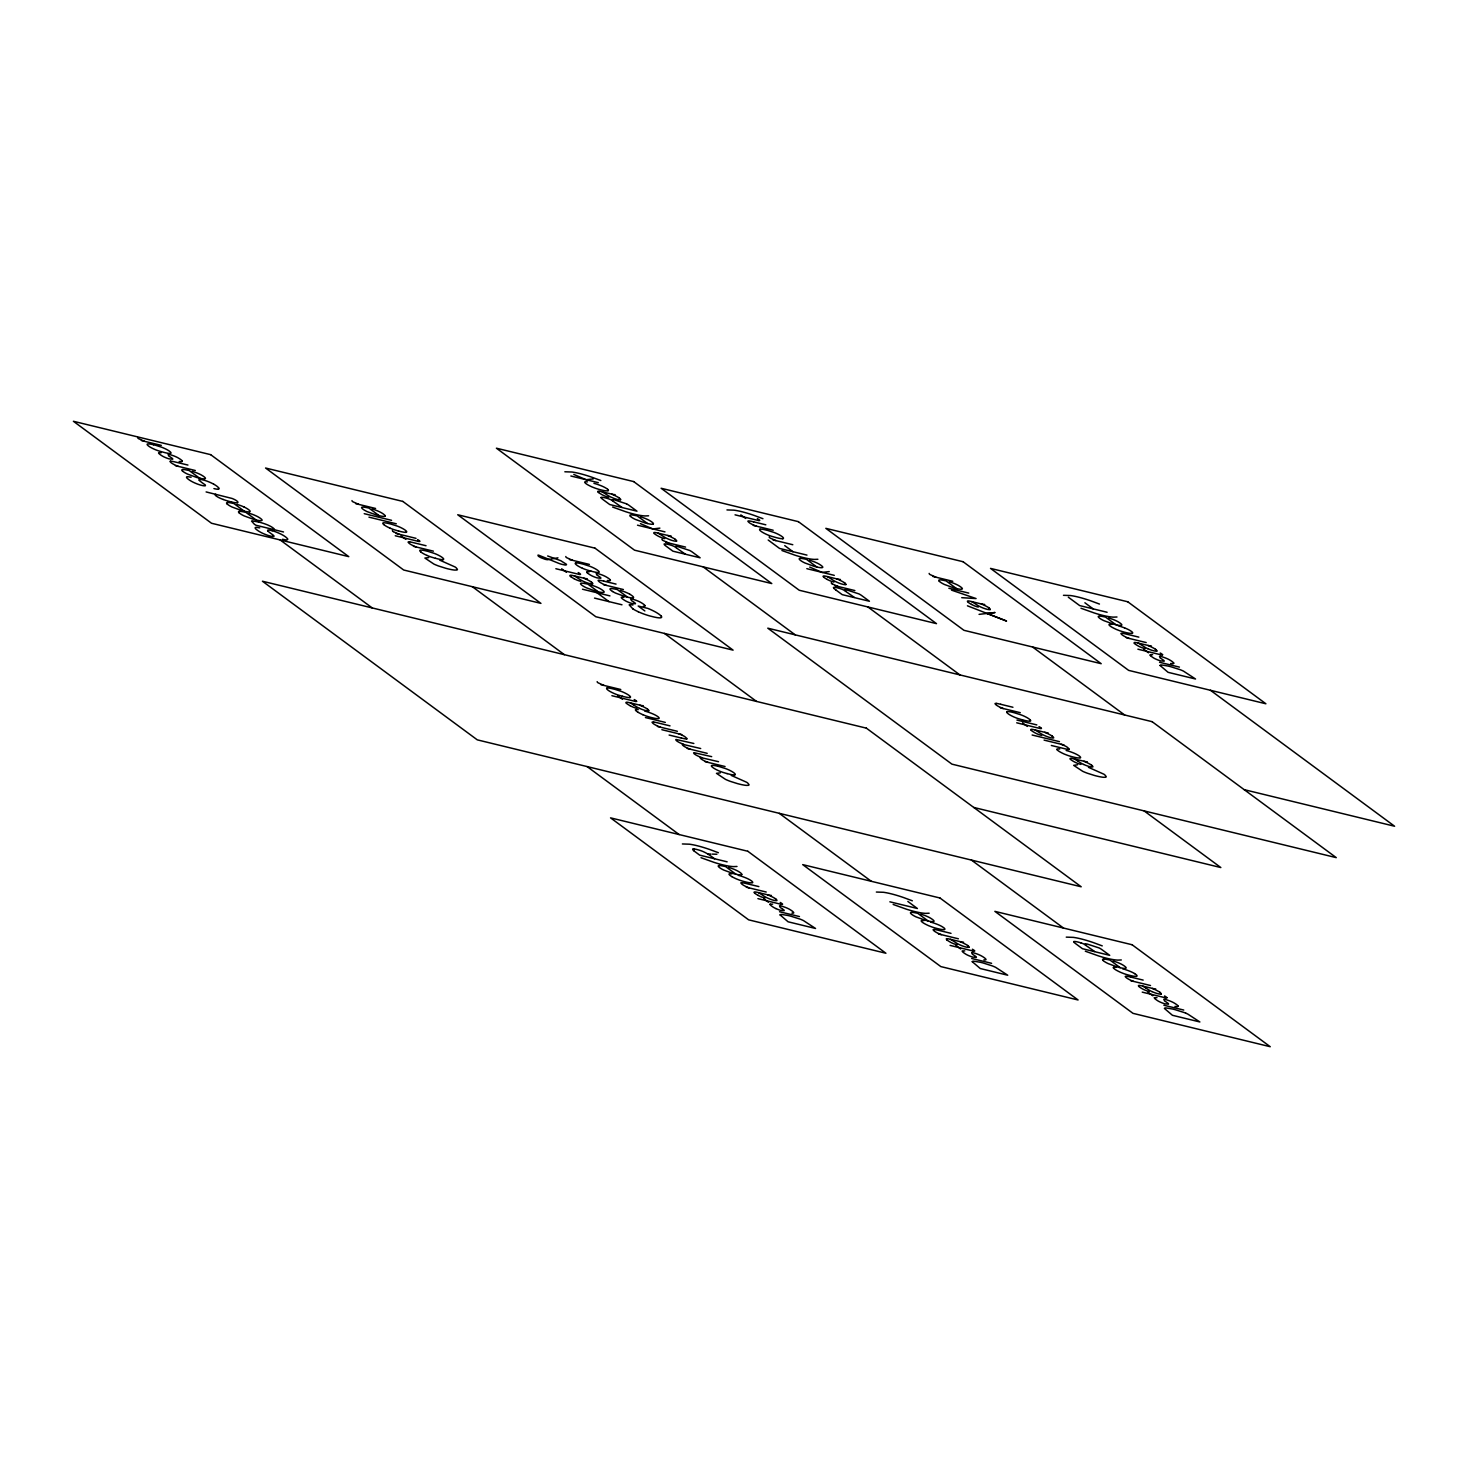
<?xml version="1.0" encoding="UTF-8"?>
<svg xmlns="http://www.w3.org/2000/svg" width="1468" height="1468" viewBox="0 0 1468 1468"><rect width="100%" height="100%" fill="white"/><g stroke="black" fill="none" stroke-linecap="round" stroke-linejoin="round"><path stroke-width="1.5" d="M770.131 904.178L772.663 904.16M1154.454 997.671L1156.986 997.653M644.525 606.211L644.085 606.266A5.468 1.009 20.6 0 1 643.369 606.229M557.968 557.822L547.472 559.712A9.01 1.67 20.6 0 1 545.16 559.29L541.27 557.84A8.221 1.523 20.6 0 1 538.352 556.17L537.93 555.179A5.12 0.954 20.6 0 1 538.628 555.161L558.886 563.382A8.294 1.541 20.6 0 0 561.804 564.318L564.721 564.941A6.973 1.303 20.6 0 0 565.969 564.978L566.391 564.776A9.579 1.78 20.6 0 0 566.391 564.281L560.794 560.721L547.656 555.968M648.581 515.8L645.186 515.947A33.25 6.166 20.6 0 1 634.323 514.185A31.415 5.835 20.6 0 1 625.68 511.708L612.596 507.047M817.896 559.271L814.501 559.418A33.25 6.166 20.6 0 1 803.638 557.656A31.415 5.835 20.6 0 1 794.977 555.179L781.912 550.518M1116.983 617L1113.588 617.147A33.25 6.166 20.6 0 1 1102.725 615.386A31.415 5.835 20.6 0 1 1094.064 612.908L1080.98 608.247M736.991 866.469L733.596 866.615A33.25 6.166 20.6 0 1 722.733 864.854A31.415 5.835 20.6 0 1 714.072 862.377L701.007 857.716M929.152 913.224L925.757 913.371A33.25 6.166 20.6 0 1 914.894 911.591A31.415 5.835 20.6 0 1 906.233 909.132L893.168 904.453M1121.313 959.962L1117.919 960.109A33.25 6.166 20.6 0 1 1107.055 958.347A31.415 5.835 20.6 0 1 1098.394 955.87L1085.311 951.209M593.237 478.917L586.154 479.724L573.786 474.439M659.884 528.131L652.82 528.939L640.452 523.654M829.2 571.602L822.117 572.41L809.749 567.125M979.064 614.358L995.065 612.523L987.083 613.477L1006.571 621.056L967.43 605.807M564.85 471.779L571.914 472.017A31.415 5.835 20.6 0 1 579.108 473.412A32.957 6.111 20.6 0 1 592.081 477.284L600.834 480.531M726.954 509.928L734.018 510.167A31.415 5.835 20.6 0 1 741.23 511.561A32.957 6.111 20.6 0 1 754.185 515.433L762.938 518.699M1063.474 595.311L1070.521 595.549A31.415 5.835 20.6 0 1 1077.732 596.944A32.957 6.111 20.6 0 1 1090.706 600.816L1099.459 604.064M682.381 843.953L689.428 844.192A31.415 5.835 20.6 0 1 696.639 845.586A32.957 6.111 20.6 0 1 709.613 849.458L718.366 852.706M876.359 892.049L883.424 892.287A31.415 5.835 20.6 0 1 890.617 893.682A32.957 6.111 20.6 0 1 903.591 897.554L912.344 900.801M1066.263 937.135L1073.328 937.373A31.415 5.835 20.6 0 1 1080.54 938.768A32.957 6.111 20.6 0 1 1093.495 942.64L1102.248 945.887M170.545 461.191L171.536 461.246A17.708 3.285 20.6 0 1 175.738 462.126L187.941 465.062M741.468 882.727L742.459 882.782A17.708 3.285 20.6 0 1 746.643 883.644L758.864 886.599M707.833 853.991L710.897 854.082M712.329 854.119L716.879 854.248M961.742 597.678L976.073 598.559L951.521 590.136M934.621 929.538L933.63 929.483A5.817 1.083 20.6 0 0 933.134 929.868L933.997 930.822A14.497 2.697 20.6 0 0 934.767 931.428L935.428 931.85A8.716 1.615 20.6 0 0 940.217 934.198L941.318 934.639M161.205 452.694L158.672 452.713A9.267 1.725 20.6 0 0 159.003 453.594A14.698 2.734 20.6 0 0 160.397 454.75A17.763 3.303 20.6 0 0 162.636 456.199A6.184 1.156 20.6 0 0 164.398 457.099L164.82 457.282A8.037 1.486 20.6 0 0 166.178 457.851L167.077 458.199A5.56 1.028 20.6 0 0 169.169 458.878L172.655 459.209A7.01 1.303 20.6 0 0 172.398 458.475L170.6 457.135A14.368 2.661 20.6 0 1 168.783 456.016L168.068 454.309A6.441 1.193 20.6 0 1 170.82 454.86L173.701 455.851A9.469 1.762 20.6 0 1 175.371 456.53A7.964 1.486 20.6 0 1 177.848 457.722L178.674 458.218A15.432 2.863 20.6 0 1 182.289 461.025M589.31 571.731L586.778 571.731A9.267 1.725 20.6 0 0 587.108 572.63M623.882 597.256L621.441 597.201A9.267 1.725 20.6 0 0 621.68 598.155A14.698 2.734 20.6 0 0 623.074 599.311A17.763 3.303 20.6 0 0 625.313 600.761A6.184 1.156 20.6 0 0 627.093 601.66L627.497 601.843A8.037 1.486 20.6 0 0 628.854 602.412L629.754 602.761A5.56 1.028 20.6 0 0 631.846 603.44L635.35 603.77A7.01 1.303 20.6 0 0 635.094 603.036L633.277 601.696A14.368 2.661 20.6 0 1 631.46 600.577L630.745 598.871A6.441 1.193 20.6 0 1 633.497 599.421L636.396 600.412A9.469 1.762 20.6 0 1 638.048 601.091A7.964 1.486 20.6 0 1 640.525 602.284L641.369 602.761A15.432 2.863 20.6 0 1 644.966 605.587M1152.655 654.691L1150.196 654.655A9.267 1.725 20.6 0 0 1150.435 655.609M964.825 950.915L962.292 950.915A9.267 1.725 20.6 0 0 962.604 951.815A14.698 2.734 20.6 0 0 964.017 952.971A17.763 3.303 20.6 0 0 966.238 954.42A6.184 1.156 20.6 0 0 968.018 955.319L968.44 955.503A8.037 1.486 20.6 0 0 969.798 956.072L970.697 956.42A5.56 1.028 20.6 0 0 972.789 957.081L976.275 957.43A7.01 1.303 20.6 0 0 976.018 956.677L974.22 955.356A14.368 2.661 20.6 0 1 972.403 954.237L971.669 952.53A6.441 1.193 20.6 0 1 974.44 953.081L977.321 954.053A9.469 1.762 20.6 0 1 978.991 954.75A7.964 1.486 20.6 0 1 981.45 955.943L982.294 956.42A15.432 2.863 20.6 0 1 985.909 959.246A8.202 1.523 20.6 0 1 985.597 959.852L985.028 959.925A5.468 1.009 20.6 0 1 984.294 959.889L983.89 959.833M700.695 748.533L682.987 744.386A5.633 1.046 20.6 0 0 682.363 744.735L682.987 745.487A12.038 2.239 20.6 0 0 683.794 746.111L684.418 746.515A8.074 1.505 20.6 0 0 689.061 748.772L690.125 749.175M718.549 761.709L700.823 757.561A5.633 1.046 20.6 0 0 700.218 757.91L700.823 758.662A12.038 2.239 20.6 0 0 701.649 759.286L702.273 759.708A8.074 1.505 20.6 0 0 706.897 761.947L707.98 762.369M409.627 541.912L408.636 541.857A5.817 1.083 20.6 0 0 408.141 542.242L409.003 543.197A14.497 2.697 20.6 0 0 409.792 543.802L410.434 544.224A8.716 1.615 20.6 0 0 415.224 546.591L416.325 547.014M996.533 703.447L995.543 703.392A5.817 1.083 20.6 0 0 995.065 703.778L995.91 704.732A14.497 2.697 20.6 0 0 996.699 705.337L997.341 705.759A8.716 1.615 20.6 0 0 1002.13 708.108L1003.25 708.549M653.609 722.054L652.618 721.999A5.817 1.083 20.6 0 0 652.122 722.384L652.985 723.357A14.497 2.697 20.6 0 0 653.774 723.944L654.416 724.366A8.716 1.615 20.6 0 0 659.205 726.733L660.306 727.155M791.931 913.114L791.931 913.114A5.468 1.009 20.6 0 0 792.867 913.169L793.417 913.096A8.202 1.523 20.6 0 0 793.601 912.454A15.432 2.863 20.6 0 0 790.096 909.665L789.307 909.187A7.964 1.486 20.6 0 0 786.83 907.995A9.469 1.762 20.6 0 0 785.16 907.316L782.279 906.325A6.441 1.193 20.6 0 0 779.508 905.774L780.242 907.481A14.368 2.661 20.6 0 0 782.04 908.6M608.192 580.612L607.257 580.484M179.151 461.466L180.674 461.668A5.468 1.009 20.6 0 0 181.408 461.704L181.959 461.613A8.202 1.523 20.6 0 0 182.142 460.989M1170.602 663.463L1172.125 663.664A5.468 1.009 20.6 0 0 1172.84 663.701L1173.391 663.628A8.202 1.523 20.6 0 0 1173.574 662.986M1174.932 1006.424L1176.455 1006.626A5.468 1.009 20.6 0 0 1177.171 1006.663L1177.721 1006.571A8.202 1.523 20.6 0 0 1177.923 1005.947M428.711 557.583L424.894 558.042L433.941 564.097A13.469 2.496 20.6 0 0 438.638 566.024L445.832 568.299A23.598 4.386 20.6 0 0 454.621 570.079L456.621 570.043A12.368 2.294 20.6 0 0 457.41 569.345L456.218 567.841A22.148 4.11 20.6 0 0 455.19 567.033L439.684 560.115M1077.494 764.791L1073.677 765.36L1082.723 771.324A13.469 2.496 20.6 0 0 1087.403 773.232L1094.596 775.508A23.598 4.386 20.6 0 0 1103.385 777.288L1105.404 777.269A12.368 2.294 20.6 0 0 1106.193 776.554L1105 775.067A22.148 4.11 20.6 0 0 1103.973 774.242L1088.449 767.324M720.311 772.865L716.476 773.342L725.541 779.398A13.469 2.496 20.6 0 0 730.22 781.325L737.413 783.6A23.598 4.386 20.6 0 0 746.203 785.38L748.221 785.343A12.368 2.294 20.6 0 0 749.01 784.628L747.818 783.141A22.148 4.11 20.6 0 0 746.79 782.334L731.266 775.416M632.965 605L630.579 604.706A8.147 1.523 20.6 0 0 630.121 604.688A9.891 1.835 20.6 0 0 629.166 604.871L632.891 608.89M191.115 477.228L188.143 476.733A6.055 1.119 20.6 0 0 187.445 476.715A8.459 1.578 20.6 0 0 186.638 476.972A12.478 2.312 20.6 0 0 186.693 477.669A14.386 2.661 20.6 0 0 187.152 478.274L187.372 478.476A39.141 7.267 20.6 0 0 188.051 479.027L188.565 479.43A15.194 2.826 20.6 0 0 192.473 481.853A10.625 1.963 20.6 0 0 195.813 483.394A8.056 1.486 20.6 0 0 203.795 485.78A7.45 1.376 20.6 0 0 205.428 485.449M259.744 527.893L256.772 527.397A6.055 1.119 20.6 0 0 256.074 527.379A8.459 1.578 20.6 0 0 255.267 527.636A12.478 2.312 20.6 0 0 255.322 528.333A14.386 2.661 20.6 0 0 255.781 528.957L256.001 529.141A39.141 7.267 20.6 0 0 256.68 529.691L257.194 530.095A15.194 2.826 20.6 0 0 261.102 532.517A10.625 1.963 20.6 0 0 264.442 534.077A8.056 1.486 20.6 0 0 272.424 536.444M593.934 483.357L595.861 483.853A6.184 1.156 20.6 0 1 596.981 484.22A18.02 3.34 20.6 0 1 600.265 485.413A8.808 1.633 20.6 0 1 605.954 488.128A16.276 3.028 20.6 0 1 607.715 489.376M1118.267 625.863L1120.194 626.359A6.184 1.156 20.6 0 1 1121.313 626.726A18.02 3.34 20.6 0 1 1124.58 627.919M1066.153 750.478L1068.08 750.974A6.184 1.156 20.6 0 1 1069.199 751.341A18.02 3.34 20.6 0 1 1072.484 752.534A8.808 1.633 20.6 0 1 1078.173 755.249A16.276 3.028 20.6 0 1 1079.934 756.497L1080.54 757.231A12.148 2.257 20.6 0 1 1079.934 758.038L1077.329 757.873A22.057 4.092 20.6 0 1 1073.016 756.956A15.065 2.789 20.6 0 1 1067.566 755.341L1064.282 754.075A15.818 2.936 20.6 0 1 1059.713 751.744A11.414 2.129 20.6 0 1 1057.088 749.671M644.691 711.099L646.617 711.595A6.184 1.156 20.6 0 1 647.737 711.962A18.02 3.34 20.6 0 1 651.021 713.154A8.808 1.633 20.6 0 1 656.71 715.87A16.276 3.028 20.6 0 1 658.471 717.118L659.077 717.852A12.148 2.257 20.6 0 1 658.471 718.678L655.866 718.494A22.057 4.092 20.6 0 1 651.553 717.577A15.065 2.789 20.6 0 1 646.104 715.962L642.819 714.696M738.276 875.332L740.202 875.827A6.184 1.156 20.6 0 1 741.322 876.194A18.02 3.34 20.6 0 1 744.606 877.387A8.808 1.633 20.6 0 1 750.295 880.103A16.276 3.028 20.6 0 1 752.056 881.351L752.662 882.084A12.148 2.257 20.6 0 1 752.056 882.91L749.451 882.727A22.057 4.092 20.6 0 1 745.138 881.809A15.065 2.789 20.6 0 1 739.688 880.194L736.404 878.928A15.818 2.936 20.6 0 1 731.835 876.616M930.437 922.069L932.364 922.583A6.184 1.156 20.6 0 1 933.483 922.932A18.02 3.34 20.6 0 1 936.767 924.124A8.808 1.633 20.6 0 1 942.456 926.859A16.276 3.028 20.6 0 1 944.218 928.088L944.823 928.822A12.148 2.257 20.6 0 1 944.218 929.648L941.612 929.483A22.057 4.092 20.6 0 1 937.3 928.547A15.065 2.789 20.6 0 1 931.85 926.95L928.565 925.666A15.818 2.936 20.6 0 1 923.996 923.354A11.414 2.129 20.6 0 1 921.372 921.28A6.845 1.266 20.6 0 1 921.372 920.638A10.551 1.963 20.6 0 1 922.381 920.491A17.891 3.321 20.6 0 1 923.996 920.62M1122.598 968.825L1124.525 969.32A6.184 1.156 20.6 0 1 1125.644 969.687A18.02 3.34 20.6 0 1 1128.91 970.88A8.808 1.633 20.6 0 1 1134.617 973.596M615.147 494.679A12.111 2.257 20.6 0 1 611.55 494.074L601.825 491.725A18.589 3.45 20.6 0 0 599.843 491.285A6.055 1.119 20.6 0 0 597.825 491.468L597.935 491.762M989.047 607.88A15.047 2.789 20.6 0 0 981.321 603.954L971.394 601.531A18.589 3.45 20.6 0 0 969.43 601.073A6.055 1.119 20.6 0 0 967.412 601.256L967.522 601.568M1138.067 643.039L1147.848 645.406A12.111 2.257 20.6 0 0 1151.407 645.993M671.133 536.022A12.111 2.257 20.6 0 1 667.555 535.416L657.811 533.067A18.589 3.45 20.6 0 0 655.829 532.627A6.055 1.119 20.6 0 0 653.829 532.811M844.761 582.888A15.047 2.789 20.6 0 0 837.035 578.961L827.126 576.539A18.589 3.45 20.6 0 0 825.144 576.098A6.055 1.119 20.6 0 0 823.144 576.282L823.254 576.575M643.314 705.741A12.111 2.257 20.6 0 1 639.718 705.135L629.992 702.787A18.589 3.45 20.6 0 0 628.01 702.346A6.055 1.119 20.6 0 0 625.992 702.53L626.102 702.823M767.874 894.874L758.094 892.507A18.589 3.45 20.6 0 0 756.112 892.067A6.055 1.119 20.6 0 0 754.112 892.25L754.222 892.544M963.577 942.217A12.111 2.257 20.6 0 1 959.98 941.594L950.255 939.263A18.589 3.45 20.6 0 0 948.273 938.823A6.055 1.119 20.6 0 0 946.254 938.988M1155.738 988.955A12.111 2.257 20.6 0 1 1152.141 988.349L1142.398 986.001A18.589 3.45 20.6 0 0 1140.434 985.56A6.055 1.119 20.6 0 0 1138.416 985.744L1138.526 986.037M587.273 578.759A12.111 2.257 20.6 0 1 583.677 578.135L573.951 575.805A18.589 3.45 20.6 0 0 571.969 575.346A6.055 1.119 20.6 0 0 569.951 575.529L570.079 575.841M258.423 521.947L252.276 520.92A7.982 1.486 20.6 0 0 251.56 521.103L254.331 524.186A10.496 1.945 20.6 0 0 256.001 525.269L283.526 531.966M735.046 514.828L757.837 520.369M570.869 475.999L598.32 482.678M753.579 521.837L765.819 524.81M753.286 525.397L773.177 530.242M1107.111 612.266L1079.677 605.587L1068.319 597.201M932.859 576.447L952.769 581.291M772.902 539.875L792.793 544.72M948.86 588.264L968.77 593.109M806.978 555.106L779.545 548.426L768.186 540.022M1138.838 637.13L1126.598 634.158A17.708 3.285 20.6 0 0 1122.378 633.277L1121.442 633.259A5.817 1.083 20.6 0 0 1120.965 633.662L1121.809 634.616A14.497 2.697 20.6 0 0 1122.598 635.204L1123.24 635.644A8.716 1.615 20.6 0 0 1128.048 637.993L1129.149 638.415M1126.305 637.736L1146.196 642.562M637.516 525.195L664.967 531.875M1137.883 649.186L1160.674 654.728M806.831 568.666L834.283 575.346M1159.536 662.27L1179.428 667.114M665.665 542.242L685.556 547.087M834.962 585.714L854.871 590.558M141.368 440.547L161.278 445.373M355.66 503.634L375.569 508.46M569.474 559.565L589.384 564.409M175.408 465.668L195.299 470.494M364.229 513.672L391.552 520.314M368.963 517.158L396.305 523.801M555.858 568.722L578.649 574.263M603.807 581.126L616.046 584.099M396.14 533.508L416.031 538.352M603.513 584.686L623.405 589.53M395.241 535.747L418.031 541.288M206.107 491.927L232.146 498.478A6.734 1.248 20.6 0 1 236.146 500.441L236.623 500.79A10.239 1.908 20.6 0 1 237.339 502.79A13.267 2.459 20.6 0 1 231.54 501.983M426.032 545.729L413.793 542.756A17.708 3.285 20.6 0 0 409.572 541.875M413.481 546.316L433.39 551.161M582.484 589.219L609.936 595.898M648.25 608.504L638.195 606.027L644.856 610.945M594.522 598.1L621.973 604.779M1000.699 704.291L1012.938 707.264M1000.387 707.851L1020.297 712.696M1016.939 720.072L1036.848 724.917M1016.718 722.806L1039.509 728.348M1032.132 735.009L1059.474 741.652M1044.097 740.111L1063.988 744.955M1244.185 789.656L1394.6 826.245L1210.439 690.272M1051.345 745.469L1063.658 748.46A13.579 2.514 20.6 0 0 1068.943 749.432M600.871 684.675L620.762 689.501M611.899 695.704L634.69 701.245M645.425 717.558L665.316 722.403M670.014 725.871L657.774 722.898A17.708 3.285 20.6 0 0 653.554 722.017M657.462 726.458L677.372 731.303M661.866 729.706L681.758 734.551M973.779 807.455L1220.844 867.551L1144.104 810.905M669.114 735.046L681.427 738.055M693.832 743.469L676.271 739.523A5.56 1.028 20.6 0 0 675.775 739.744L676.234 740.478A11.524 2.147 20.6 0 0 677.207 741.248A8.423 1.56 20.6 0 0 681.097 743.322L683.831 744.423M687.263 748.478L707.209 753.341M711.686 756.644L694.125 752.699A5.56 1.028 20.6 0 0 693.63 752.919L694.089 753.671A11.524 2.147 20.6 0 0 695.061 754.424A8.423 1.56 20.6 0 0 698.951 756.497L701.686 757.616M705.099 761.672L725.064 766.516M727.137 861.826L699.686 855.147L694.181 851.055M889.865 901.811L917.408 908.509L907.83 901.425M951.007 933.354L938.768 930.363A17.708 3.285 20.6 0 0 934.566 929.501M1130.929 977.119L1143.168 980.092M746.313 887.204L766.223 892.03M938.474 933.942L958.365 938.786M1130.635 980.679L1150.527 985.523M757.91 898.636L780.701 904.196M950.071 945.392L972.844 950.934M1142.232 992.129L1165.005 997.671M779.545 911.738L799.454 916.564M971.706 958.476L991.597 963.32M1163.867 1005.231L1183.758 1010.057M590.998 571.18L586.521 569.841A9.872 1.835 20.6 0 1 582.466 568.281M398.599 531.049L394.103 529.709A9.872 1.835 20.6 0 1 390.048 528.131M435.556 558.354L431.06 556.996A9.872 1.835 20.6 0 1 427.023 555.436M1022.462 719.87L1017.985 718.531A9.872 1.835 20.6 0 1 1013.929 716.971A11.928 2.22 20.6 0 1 1007.745 713.43A10.606 1.963 20.6 0 1 1007.158 711.65M622.395 696.291L617.9 694.951A9.872 1.835 20.6 0 1 613.844 693.373A11.928 2.22 20.6 0 1 607.66 689.85A10.606 1.963 20.6 0 1 607.073 688.07M727.155 773.636L722.66 772.296A9.872 1.835 20.6 0 1 718.604 770.718A11.928 2.22 20.6 0 1 712.42 767.195A10.606 1.963 20.6 0 1 711.852 765.415A13.396 2.477 20.6 0 1 717.852 766.259M935.868 577.163L929.996 574.538A8.202 1.523 20.6 0 1 929.189 573.401M775.911 540.609L770.021 537.985A8.202 1.523 20.6 0 1 769.232 536.829M837.971 586.429L832.099 583.805M668.674 542.958L662.967 540.463M572.483 560.281L566.611 557.656A8.202 1.523 20.6 0 1 565.822 556.519M358.669 504.35L352.797 501.726A8.202 1.523 20.6 0 1 352.008 500.588M144.378 441.262L138.506 438.638A8.202 1.523 20.6 0 1 137.717 437.501M399.149 534.224L393.442 531.728M603.88 685.391L597.99 682.767A8.202 1.523 20.6 0 1 597.201 681.629M1061.07 744.239L1062.685 744.882A8.056 1.486 20.6 0 1 1066.942 746.973L1069.199 748.937A5.744 1.064 20.6 0 1 1068.741 749.322M678.84 733.835L680.455 734.459A8.056 1.486 20.6 0 1 684.712 736.569L686.969 738.514A5.744 1.064 20.6 0 1 686.51 738.918M223.191 499.45L222.053 499.028A8.459 1.578 20.6 0 1 217.447 496.826L216.75 496.386A11.487 2.129 20.6 0 1 215.888 495.78A9.028 1.67 20.6 0 1 215.686 494.276M756.13 526.094L755.029 525.654A8.716 1.615 20.6 0 1 750.221 523.305L749.579 522.883A14.497 2.697 20.6 0 1 748.79 522.278L747.983 521.434A5.817 1.083 20.6 0 1 748.423 520.938L749.414 520.993A17.708 3.285 20.6 0 1 753.616 521.856M606.357 585.383L605.256 584.961A8.716 1.615 20.6 0 1 600.449 582.594L599.806 582.172A14.497 2.697 20.6 0 1 599.017 581.585L598.155 580.612A5.817 1.083 20.6 0 1 598.65 580.227L599.641 580.282A17.708 3.285 20.6 0 1 603.843 581.144M178.252 466.347L177.151 465.925A8.716 1.615 20.6 0 1 172.343 463.558L171.701 463.136A14.497 2.697 20.6 0 1 170.912 462.548L170.049 461.594A5.817 1.083 20.6 0 1 170.545 461.191M1133.48 981.376L1132.379 980.954A8.716 1.615 20.6 0 1 1127.571 978.587L1126.929 978.165A14.497 2.697 20.6 0 1 1126.139 977.578L1125.332 976.715A5.817 1.083 20.6 0 1 1125.773 976.22L1126.763 976.275A17.708 3.285 20.6 0 1 1130.966 977.137M749.157 887.883L748.056 887.461A8.716 1.615 20.6 0 1 743.248 885.094L742.625 884.672A14.497 2.697 20.6 0 1 741.835 884.085L740.973 883.112A5.817 1.083 20.6 0 1 741.45 882.727M775.856 908.564L776.278 908.747A8.037 1.486 20.6 0 0 777.636 909.316L778.535 909.665A5.56 1.028 20.6 0 0 780.627 910.344L784.114 910.674A7.01 1.303 20.6 0 0 783.857 909.94L782.059 908.619M648.636 608.688L649.26 608.963A37.856 7.028 20.6 0 1 650.636 609.587L651.26 609.881A18.919 3.505 20.6 0 1 656.251 612.431A35.379 6.569 20.6 0 1 658.049 613.569A15.304 2.844 20.6 0 1 659.627 614.688A33.067 6.147 20.6 0 1 660.839 615.753M244.165 507.066L242.293 506.24A7.322 1.358 20.6 0 0 240.477 505.543A44.664 8.294 20.6 0 0 237.045 504.35M626.542 503.836L614.285 499.817A7.964 1.486 20.6 0 0 612.706 499.799M1094.633 951.503L1083.898 944.034A5.028 0.936 20.6 0 0 1080.76 942.805M629.754 594.21L630.873 594.889A17.121 3.175 20.6 0 1 633.057 596.558A9.358 1.743 20.6 0 1 633.369 597.641M1077.494 760.883L1080.081 762.534A21.433 3.982 20.6 0 0 1081.054 763.14A9.065 1.688 20.6 0 0 1083.623 764.461M1145.866 988.037L1148.453 989.689A21.433 3.982 20.6 0 0 1149.426 990.294A9.065 1.688 20.6 0 0 1151.995 991.616M633.442 704.824L636.029 706.475A21.433 3.982 20.6 0 0 637.002 707.081A9.065 1.688 20.6 0 0 639.571 708.42M1115.863 624.689L1105.569 617.111A40.021 7.432 20.6 0 0 1101.881 616.358A12.992 2.404 20.6 0 0 1099.33 616.083A9.891 1.835 20.6 0 0 1098.89 617.569A13.487 2.496 20.6 0 0 1100.816 619.019A10.404 1.927 20.6 0 0 1103.881 620.652L1113.166 624.047A57.564 10.68 20.6 0 0 1116.763 624.909M1084.889 602.779L1093.146 608.871M1143.682 649.26L1148.49 652.801M956.384 588.503L946.108 580.906A40.021 7.432 20.6 0 0 942.419 580.154A12.992 2.404 20.6 0 0 939.869 579.878A9.891 1.835 20.6 0 0 939.428 581.365M1032.573 647.003L1124.653 714.989M816.777 566.96L806.501 559.363A40.021 7.432 20.6 0 0 802.812 558.629A12.992 2.404 20.6 0 0 800.262 558.354A9.891 1.835 20.6 0 0 799.821 559.822A13.487 2.496 20.6 0 0 801.73 561.271A10.404 1.927 20.6 0 0 804.794 562.923L814.098 566.318A57.564 10.68 20.6 0 0 817.676 567.18A11.432 2.129 20.6 0 0 822.612 567.474A9.358 1.743 20.6 0 0 822.264 566.373A17.121 3.175 20.6 0 0 820.08 564.703L818.942 564.006A8.992 1.67 20.6 0 0 816.759 562.886L814.887 562.079A7.322 1.358 20.6 0 0 813.07 561.382A44.664 8.294 20.6 0 0 809.639 560.189M784.738 545.619L792.995 551.711M867.863 606.945L959.944 674.931M854.358 597.421L843.623 589.952A5.028 0.936 20.6 0 0 840.467 588.705A9.45 1.762 20.6 0 0 833.402 587.475M740.845 514.901L745.634 518.443M1022.517 722.88L1027.306 726.421M835.677 589.824L842.192 594.632L869.423 601.256L861.349 595.329A12.735 2.367 20.6 0 0 858.964 593.916L846.724 589.897A7.964 1.486 20.6 0 0 845.146 589.879M647.48 523.489L637.185 515.892A40.021 7.432 20.6 0 0 633.497 515.158A12.992 2.404 20.6 0 0 630.946 514.883A9.891 1.835 20.6 0 0 630.506 516.351M703.154 566.868L795.234 634.855M621.9 507.341L611.183 499.872A5.028 0.936 20.6 0 0 608.027 498.643A9.45 1.762 20.6 0 0 600.962 497.395M685.042 553.95L674.307 546.481A5.028 0.936 20.6 0 0 671.17 545.252A9.45 1.762 20.6 0 0 664.087 544.004M627.588 597.146L617.294 589.549A40.021 7.432 20.6 0 0 613.606 588.815A12.992 2.404 20.6 0 0 611.055 588.54A9.891 1.835 20.6 0 0 610.615 590.008A13.487 2.496 20.6 0 0 612.541 591.476M1120.194 967.651L1109.918 960.054A40.021 7.432 20.6 0 0 1106.211 959.32A12.992 2.404 20.6 0 0 1103.661 959.044M664.472 633.442L756.552 701.429M971.394 860.064L1063.493 928.051M1148.013 992.221L1152.82 995.763M598.173 591.751L587.897 584.154A40.021 7.432 20.6 0 0 584.209 583.402M596.981 592.742L609.018 601.623M561.657 568.795L566.464 572.337M379.184 515.672L368.908 508.075A40.021 7.432 20.6 0 0 365.22 507.341A12.992 2.404 20.6 0 0 362.669 507.066A9.891 1.835 20.6 0 0 362.229 508.534A13.487 2.496 20.6 0 0 364.156 510.002A10.404 1.927 20.6 0 0 367.202 511.635L376.505 515.029A57.564 10.68 20.6 0 0 380.102 515.892A11.432 2.129 20.6 0 0 385.038 516.186M928.033 920.913L917.757 913.316A40.021 7.432 20.6 0 0 914.069 912.582A12.992 2.404 20.6 0 0 911.5 912.307A9.891 1.835 20.6 0 0 911.077 913.775A13.487 2.496 20.6 0 0 912.986 915.225A10.404 1.927 20.6 0 0 916.05 916.876L925.335 920.271A57.564 10.68 20.6 0 0 928.932 921.133A11.432 2.129 20.6 0 0 933.868 921.427A9.358 1.743 20.6 0 0 933.501 920.326A17.121 3.175 20.6 0 0 931.318 918.656L930.198 917.959A8.992 1.67 20.6 0 0 928.015 916.839L926.143 916.014A7.322 1.358 20.6 0 0 924.326 915.316A44.664 8.294 20.6 0 0 920.895 914.124M472.311 586.686L564.391 654.673M779.251 813.327L871.331 881.314M401.039 535.82L405.847 539.362M617.698 695.795L622.505 699.337M955.87 945.465L960.659 949.007M199.483 478.109L189.188 470.531A40.021 7.432 20.6 0 0 185.5 469.778A12.992 2.404 20.6 0 0 182.95 469.503M244.183 511.121L233.907 503.542A40.021 7.432 20.6 0 0 230.219 502.79A12.992 2.404 20.6 0 0 227.668 502.515M256.111 519.929L245.835 512.35A40.021 7.432 20.6 0 0 242.147 511.598A12.992 2.404 20.6 0 0 239.596 511.323M735.872 874.157L725.596 866.579A40.021 7.432 20.6 0 0 721.907 865.826A12.992 2.404 20.6 0 0 719.357 865.551M714.567 858.762L711.301 856.358A32.48 6.037 20.6 0 0 709.117 854.871L708.879 854.706A44.48 8.258 20.6 0 0 707.558 853.881A20.864 3.872 20.6 0 0 705.539 852.724L703.172 851.587A9.524 1.762 20.6 0 0 700.823 850.669A9.872 1.835 20.6 0 0 698.144 849.844A7.964 1.486 20.6 0 0 693.924 848.999M280.149 539.949L372.23 607.936M587.09 766.571L679.17 834.558M763.709 898.728L768.498 902.269M598.54 492.477L598.669 492.569A16.57 3.083 20.6 0 0 601.88 494.606A6.753 1.248 20.6 0 0 604.963 496.056A5.065 0.936 20.6 0 0 608.706 497.267M570.74 576.575L570.795 576.63A7.67 1.431 20.6 0 1 570.263 576.227M946.97 939.997L947.099 940.089A16.57 3.083 20.6 0 0 950.31 942.126A6.753 1.248 20.6 0 0 953.393 943.594A5.065 0.936 20.6 0 0 957.136 944.786M607.697 489.376L608.321 490.11A12.148 2.257 20.6 0 1 607.715 490.936L605.11 490.752A22.057 4.092 20.6 0 1 600.797 489.835A15.065 2.789 20.6 0 1 595.347 488.22L592.063 486.954A15.818 2.936 20.6 0 1 587.494 484.642A11.414 2.129 20.6 0 1 584.87 482.55A6.845 1.266 20.6 0 1 584.87 481.926A10.551 1.963 20.6 0 1 585.879 481.779A17.891 3.321 20.6 0 1 587.494 481.889M1030.004 719.742L1029.563 719.338A15.561 2.899 20.6 0 0 1028.995 718.898A12.148 2.257 20.6 0 0 1025.104 716.623L1024.462 716.311A9.542 1.762 20.6 0 0 1021.067 714.879L1014.828 712.898A23.066 4.276 20.6 0 0 1013.122 712.457A13.396 2.477 20.6 0 0 1007.066 711.613M1073.824 942.107L1074.007 942.328A38.517 7.156 20.6 0 0 1076.007 943.924L1082.466 948.713L1109.716 955.338L1101.514 949.356A12.735 2.367 20.6 0 0 1099.257 947.998L1087.017 943.979A7.964 1.486 20.6 0 0 1085.439 943.961M205.373 485.431A5.432 1.009 20.6 0 0 205.337 485.302L204.786 484.679A15.671 2.918 20.6 0 0 203.391 483.596A35.104 6.514 20.6 0 1 199.354 480.403M1134.195 643.076L1134.122 642.782A6.055 1.119 20.6 0 1 1136.085 642.599A18.589 3.45 20.6 0 1 1138.085 643.057M1070.154 758.883L1070.08 758.589A6.055 1.119 20.6 0 1 1072.062 758.405A18.589 3.45 20.6 0 1 1074.044 758.864L1083.806 761.213A12.111 2.257 20.6 0 0 1087.366 761.8M1030.921 729.926L1030.848 729.706A6.055 1.119 20.6 0 1 1032.83 729.431A18.589 3.45 20.6 0 1 1034.812 729.89L1044.574 732.257A12.111 2.257 20.6 0 0 1048.134 732.844M601.036 497.836L601.293 498.147A38.517 7.156 20.6 0 0 603.275 499.762L609.752 504.552L636.984 511.176L628.799 505.175A12.735 2.367 20.6 0 0 626.524 503.836M734.661 774.976A15.359 2.844 20.6 0 1 727.064 773.563M717.797 766.223A23.066 4.276 20.6 0 1 719.504 766.663L725.742 768.645A9.542 1.762 20.6 0 1 729.137 770.076L729.779 770.388A12.148 2.257 20.6 0 1 733.67 772.663A15.561 2.899 20.6 0 1 734.239 773.104L734.697 773.508A10.019 1.853 20.6 0 1 734.495 774.902M686.712 739.028A13.579 2.514 20.6 0 1 681.336 737.982M638.25 709.631A17.891 3.321 20.6 0 0 636.635 709.521A10.551 1.963 20.6 0 0 635.644 709.668A6.845 1.266 20.6 0 0 635.571 710.273A11.414 2.129 20.6 0 0 638.231 712.365M642.837 714.696A15.818 2.936 20.6 0 1 638.25 712.384M626.304 703.209A7.67 1.431 20.6 0 0 626.726 703.539L626.836 703.631A16.57 3.083 20.6 0 0 630.047 705.668M630.139 705.668A6.753 1.248 20.6 0 0 633.13 707.117A5.065 0.936 20.6 0 0 636.873 708.328M639.901 705.209A15.047 2.789 20.6 0 1 647.627 709.154M647.333 709.081A9.726 1.798 20.6 0 1 648.801 710.842M648.673 710.806A6.698 1.248 20.6 0 1 639.644 708.402M630.286 702.897A37.801 7.028 20.6 0 1 633.405 704.824M634.213 699.539A7.45 1.376 20.6 0 1 636.58 701.245M636.635 701.319A5.89 1.101 20.6 0 1 634.947 701.41M629.9 697.63A15.359 2.844 20.6 0 1 622.304 696.199M606.981 688.015A13.396 2.477 20.6 0 1 613.092 688.914A23.066 4.276 20.6 0 1 614.743 689.299L620.982 691.281A9.542 1.762 20.6 0 1 624.377 692.731L625.019 693.043A12.148 2.257 20.6 0 1 628.91 695.3A15.561 2.899 20.6 0 1 629.478 695.759L629.937 696.162A10.019 1.853 20.6 0 1 629.735 697.557M1085.971 945.043A7.45 1.376 20.6 0 1 1085.219 943.887M1073.677 941.557A9.45 1.762 20.6 0 1 1080.797 942.86M1113.056 960.879A44.664 8.294 20.6 0 1 1116.487 962.072A7.322 1.358 20.6 0 1 1118.304 962.769L1120.176 963.595A8.992 1.67 20.6 0 1 1122.359 964.715L1123.479 965.394A17.121 3.175 20.6 0 1 1125.662 967.082A9.358 1.743 20.6 0 1 1125.974 968.146A11.432 2.129 20.6 0 1 1121.13 967.907A57.564 10.68 20.6 0 1 1117.497 967.027L1108.212 963.614A10.404 1.927 20.6 0 1 1105.147 961.98A13.487 2.496 20.6 0 1 1103.147 960.494M1103.22 960.512A9.891 1.835 20.6 0 1 1103.642 959.026M1116.157 967.357A17.891 3.321 20.6 0 0 1114.542 967.247A10.551 1.963 20.6 0 0 1113.551 967.394M1113.478 967.999A6.845 1.266 20.6 0 1 1113.533 967.394M1113.533 968.018A11.414 2.129 20.6 0 0 1116.139 970.091A15.818 2.936 20.6 0 0 1120.745 972.403L1123.993 973.688A15.065 2.789 20.6 0 0 1129.442 975.303A22.057 4.092 20.6 0 0 1133.773 976.22L1136.36 976.385A12.148 2.257 20.6 0 0 1136.984 975.578L1136.36 974.825A16.276 3.028 20.6 0 0 1134.58 973.596M1152.325 988.423A15.047 2.789 20.6 0 1 1160.05 992.368M1159.757 992.295A9.726 1.798 20.6 0 1 1161.225 994.056M1161.096 994.001A6.698 1.248 20.6 0 1 1152.068 991.616M1142.71 986.111A37.801 7.028 20.6 0 1 1145.829 988.019M1138.728 986.423A7.67 1.431 20.6 0 0 1139.15 986.753L1139.26 986.845A16.57 3.083 20.6 0 0 1142.471 988.881A6.753 1.248 20.6 0 0 1145.554 990.331A5.065 0.936 20.6 0 0 1149.297 991.542M1164.546 995.965A7.45 1.376 20.6 0 1 1166.895 997.671M1166.95 997.745A5.89 1.101 20.6 0 1 1165.262 997.836M1154.435 997.671A9.267 1.725 20.6 0 0 1154.765 998.552A14.698 2.734 20.6 0 0 1156.178 999.708A17.763 3.303 20.6 0 0 1158.399 1001.176A6.184 1.156 20.6 0 0 1160.179 1002.057L1160.582 1002.24A8.037 1.486 20.6 0 0 1161.94 1002.809L1162.84 1003.158A5.56 1.028 20.6 0 0 1164.931 1003.837L1168.436 1004.167A7.01 1.303 20.6 0 0 1168.179 1003.433L1166.363 1002.094A14.368 2.661 20.6 0 1 1164.564 1000.974L1163.83 999.268A6.441 1.193 20.6 0 1 1166.601 999.818L1169.482 1000.809A9.469 1.762 20.6 0 1 1171.134 1001.488A7.964 1.486 20.6 0 1 1173.611 1002.681L1174.455 1003.176A15.432 2.863 20.6 0 1 1178.052 1006.002M1185.759 1013.159A10.349 1.927 20.6 0 1 1187.795 1014.076L1199.87 1021.967L1172.418 1015.287L1164.436 1008.461A11.34 2.11 20.6 0 1 1165.977 1007.929L1172.473 1009.011A36.076 6.698 20.6 0 1 1175.116 1009.672L1184.437 1012.626A10.478 1.945 20.6 0 1 1185.759 1013.159M960.164 941.685A15.047 2.789 20.6 0 1 967.889 945.612M967.595 945.557A9.726 1.798 20.6 0 1 969.063 947.3M968.935 947.264A6.698 1.248 20.6 0 1 959.907 944.878A9.065 1.688 20.6 0 1 957.283 943.539A21.433 3.982 20.6 0 1 956.292 942.951L953.705 941.282A37.801 7.028 20.6 0 0 950.548 939.355M946.988 939.997A7.67 1.431 20.6 0 1 946.566 939.685M972.385 949.227A7.45 1.376 20.6 0 1 974.752 950.915A5.89 1.101 20.6 0 1 973.1 951.08M770.113 904.178A9.267 1.725 20.6 0 0 770.461 905.077A14.698 2.734 20.6 0 0 771.856 906.215A17.763 3.303 20.6 0 0 774.095 907.683A6.184 1.156 20.6 0 0 775.856 908.564M780.224 902.471A7.45 1.376 20.6 0 1 782.591 904.178A5.89 1.101 20.6 0 1 780.958 904.343M771.416 895.462A12.111 2.257 20.6 0 1 767.837 894.856M754.405 892.929A7.67 1.431 20.6 0 0 754.827 893.26L754.937 893.351A16.57 3.083 20.6 0 0 758.149 895.388M758.24 895.388A6.753 1.248 20.6 0 0 761.231 896.838A5.065 0.936 20.6 0 0 764.975 898.049M768.003 894.929A15.047 2.789 20.6 0 1 775.728 898.875M775.434 898.801A9.726 1.798 20.6 0 1 776.902 900.563A6.698 1.248 20.6 0 1 767.746 898.122A9.065 1.688 20.6 0 1 765.122 896.801A21.433 3.982 20.6 0 1 764.131 896.196L761.562 894.544A37.801 7.028 20.6 0 0 758.405 892.617M731.835 873.864A17.891 3.321 20.6 0 0 730.22 873.754A10.551 1.963 20.6 0 0 729.229 873.9A6.845 1.266 20.6 0 0 729.174 874.506A11.414 2.129 20.6 0 0 731.816 876.598M728.734 867.386A44.664 8.294 20.6 0 1 732.165 868.579A7.322 1.358 20.6 0 1 733.982 869.276L735.853 870.102A8.992 1.67 20.6 0 1 738.037 871.221L739.175 871.9A17.121 3.175 20.6 0 1 741.358 873.588A9.358 1.743 20.6 0 1 741.67 874.671M741.707 874.689A11.432 2.129 20.6 0 1 736.826 874.414A57.564 10.68 20.6 0 1 733.193 873.533L723.889 870.12A10.404 1.927 20.6 0 1 720.843 868.487A13.487 2.496 20.6 0 1 718.843 867.001A9.891 1.835 20.6 0 1 719.32 865.533M694.309 851.091A10.863 2.018 20.6 0 1 692.804 849.036M693.116 849.165A13.542 2.514 20.6 0 1 693.979 849.018M272.387 536.426A7.45 1.376 20.6 0 0 274.057 536.132A5.432 1.009 20.6 0 0 273.966 535.967L273.415 535.343A15.671 2.918 20.6 0 0 272.02 534.279A35.104 6.514 20.6 0 1 267.983 531.086M268.038 531.104A10.973 2.037 20.6 0 1 267.653 530.352A5.707 1.064 20.6 0 1 268.295 530.04A6.624 1.229 20.6 0 1 270.075 530.26A21.983 4.074 20.6 0 1 272.167 530.737M272.131 530.682A8.166 1.523 20.6 0 1 276.846 532.297A10.973 2.037 20.6 0 1 282.278 534.829A15.909 2.954 20.6 0 1 285.893 537.16L286.994 538.169A11.34 2.11 20.6 0 1 287.691 538.958A13.285 2.459 20.6 0 1 286.682 539.894A6.349 1.174 20.6 0 1 285.251 539.802L284.443 539.655A43.581 8.092 20.6 0 1 282.553 539.27M258.46 521.984A13.322 2.477 20.6 0 1 266.919 524.645A9.322 1.725 20.6 0 1 272.277 527.379L272.846 527.783A15.084 2.808 20.6 0 1 273.727 528.498L273.892 528.645A7.927 1.468 20.6 0 1 274.131 529.691M248.973 513.158A44.664 8.294 20.6 0 1 252.423 514.351A7.322 1.358 20.6 0 1 254.221 515.048L256.093 515.874A8.992 1.67 20.6 0 1 258.276 516.993L259.414 517.672A17.121 3.175 20.6 0 1 261.598 519.36A9.358 1.743 20.6 0 1 261.91 520.443A11.432 2.129 20.6 0 1 257.065 520.186A57.564 10.68 20.6 0 1 253.432 519.305L244.128 515.892A10.404 1.927 20.6 0 1 241.082 514.259A13.487 2.496 20.6 0 1 239.082 512.772M239.156 512.809A9.891 1.835 20.6 0 1 239.559 511.304M244.165 507.066A8.992 1.67 20.6 0 1 246.349 508.185L247.486 508.864A17.121 3.175 20.6 0 1 249.652 510.552A9.358 1.743 20.6 0 1 249.982 511.616A11.432 2.129 20.6 0 1 245.119 511.378A57.564 10.68 20.6 0 1 241.504 510.497L232.201 507.084A10.404 1.927 20.6 0 1 229.155 505.451A13.487 2.496 20.6 0 1 227.155 503.964M227.228 504.001A9.891 1.835 20.6 0 1 227.632 502.496M231.504 501.964A16.864 3.138 20.6 0 1 223.191 499.487M199.409 480.421A10.973 2.037 20.6 0 1 199.024 479.687A5.707 1.064 20.6 0 1 199.666 479.375M199.685 479.375A6.624 1.229 20.6 0 1 201.446 479.596A21.983 4.074 20.6 0 1 203.538 480.054A8.166 1.523 20.6 0 1 208.217 481.614A10.973 2.037 20.6 0 1 213.667 484.165M213.704 484.165A15.909 2.954 20.6 0 1 217.264 486.495L218.365 487.486A11.34 2.11 20.6 0 1 219.062 488.294A13.285 2.459 20.6 0 1 218.053 489.229M218.016 489.211A6.349 1.174 20.6 0 1 216.622 489.138L215.814 488.991A43.581 8.092 20.6 0 1 213.924 488.587M192.345 471.338A44.664 8.294 20.6 0 1 195.776 472.531A7.322 1.358 20.6 0 1 197.593 473.228L199.465 474.054A8.992 1.67 20.6 0 1 201.648 475.173L202.767 475.852A17.121 3.175 20.6 0 1 204.951 477.54A9.358 1.743 20.6 0 1 205.263 478.623A11.432 2.129 20.6 0 1 200.419 478.366M200.382 478.329A57.564 10.68 20.6 0 1 196.785 477.485L187.5 474.072A10.404 1.927 20.6 0 1 184.436 472.439A13.487 2.496 20.6 0 1 182.436 470.971M182.509 470.989A9.891 1.835 20.6 0 1 182.931 469.485M170.416 453.502A15.359 2.844 20.6 0 1 162.801 452.071L158.416 450.804A9.872 1.835 20.6 0 1 154.36 449.245A11.928 2.22 20.6 0 1 148.176 445.721A10.606 1.963 20.6 0 1 147.589 443.942A13.396 2.477 20.6 0 1 153.608 444.786M153.553 444.731A23.066 4.276 20.6 0 1 155.259 445.171L161.498 447.153A9.542 1.762 20.6 0 1 164.893 448.602L165.535 448.896A12.148 2.257 20.6 0 1 169.426 451.171A15.561 2.899 20.6 0 1 169.994 451.63L170.435 452.016A10.019 1.853 20.6 0 1 170.251 453.41M443.079 559.693A15.359 2.844 20.6 0 1 435.464 558.262M426.968 555.436A11.928 2.22 20.6 0 1 420.821 551.895M420.784 551.876A10.606 1.963 20.6 0 1 420.252 550.115A13.396 2.477 20.6 0 1 426.271 550.977A23.066 4.276 20.6 0 1 427.922 551.362L434.161 553.344A9.542 1.762 20.6 0 1 437.556 554.776L438.18 555.087A12.148 2.257 20.6 0 1 442.088 557.363A15.561 2.899 20.6 0 1 442.657 557.803L443.097 558.207A10.019 1.853 20.6 0 1 442.914 559.602M417.573 539.582A7.45 1.376 20.6 0 1 419.921 541.27A5.89 1.101 20.6 0 1 418.288 541.435M393.204 531.599A8.202 1.523 20.6 0 1 392.47 530.462M406.104 532.389A15.359 2.844 20.6 0 1 398.507 530.976M389.993 528.15A11.928 2.22 20.6 0 1 383.864 524.608M383.809 524.59A10.606 1.963 20.6 0 1 383.295 522.828A13.396 2.477 20.6 0 1 389.295 523.672A23.066 4.276 20.6 0 1 390.947 524.076L397.186 526.058A9.542 1.762 20.6 0 1 400.599 527.489L401.223 527.801A12.148 2.257 20.6 0 1 405.113 530.076A15.561 2.899 20.6 0 1 405.7 530.517L406.141 530.921A10.019 1.853 20.6 0 1 405.939 532.315M372.046 508.901A44.664 8.294 20.6 0 1 375.496 510.093A7.322 1.358 20.6 0 1 377.294 510.791L379.166 511.616A8.992 1.67 20.6 0 1 381.35 512.736L382.487 513.415A17.121 3.175 20.6 0 1 384.671 515.103A9.358 1.743 20.6 0 1 384.983 516.167M578.19 572.538A7.45 1.376 20.6 0 1 580.539 574.245A5.89 1.101 20.6 0 1 578.906 574.41M583.86 578.209A15.047 2.789 20.6 0 1 591.586 582.154M591.292 582.08A9.726 1.798 20.6 0 1 592.76 583.842A6.698 1.248 20.6 0 1 583.603 581.42A9.065 1.688 20.6 0 1 580.979 580.08A21.433 3.982 20.6 0 1 579.988 579.493L577.401 577.823A37.801 7.028 20.6 0 0 574.245 575.896M574.006 578.667A16.57 3.083 20.6 0 1 570.832 576.649M574.098 578.686A6.753 1.248 20.6 0 0 577.089 580.135A5.065 0.936 20.6 0 0 580.833 581.328M591.035 584.961A44.664 8.294 20.6 0 1 594.485 586.154A7.322 1.358 20.6 0 1 596.283 586.851L598.155 587.677A8.992 1.67 20.6 0 1 600.339 588.796L601.476 589.494A17.121 3.175 20.6 0 1 603.66 591.164A9.358 1.743 20.6 0 1 603.972 592.246A11.432 2.129 20.6 0 1 599.127 591.989A57.564 10.68 20.6 0 1 595.494 591.109L586.191 587.714A10.404 1.927 20.6 0 1 583.145 586.062A13.487 2.496 20.6 0 1 581.144 584.594A9.891 1.835 20.6 0 1 581.622 583.126A12.992 2.404 20.6 0 1 584.227 583.42M660.93 615.771A15.781 2.936 20.6 0 1 659.756 617.881A18.625 3.468 20.6 0 1 651.902 616.468A30.7 5.707 20.6 0 1 649.296 615.808A12.111 2.239 20.6 0 1 648.636 615.606L647.883 615.386A27.121 5.028 20.6 0 1 646.067 614.798A14.185 2.642 20.6 0 1 638.231 611.734M638.268 611.734A15.322 2.844 20.6 0 1 632.836 608.871M644.819 605.55A8.202 1.523 20.6 0 1 644.654 606.192M620.45 590.375A44.664 8.294 20.6 0 1 623.882 591.567A7.322 1.358 20.6 0 1 625.698 592.265L627.57 593.072A8.992 1.67 20.6 0 1 629.754 594.21M633.424 597.659A11.432 2.129 20.6 0 1 628.524 597.384A57.564 10.68 20.6 0 1 624.891 596.503L615.606 593.109A10.404 1.927 20.6 0 1 612.541 591.476M587.09 572.63A14.698 2.734 20.6 0 0 588.503 573.786A17.763 3.303 20.6 0 0 590.742 575.236A6.184 1.156 20.6 0 0 592.503 576.135L592.925 576.318A8.037 1.486 20.6 0 0 594.283 576.887L595.182 577.236A5.56 1.028 20.6 0 0 597.274 577.897L600.761 578.245A7.01 1.303 20.6 0 0 600.504 577.493L598.705 576.172A14.368 2.661 20.6 0 1 596.889 575.052L596.173 573.327A6.441 1.193 20.6 0 1 598.926 573.896L601.807 574.869A9.469 1.762 20.6 0 1 603.476 575.548A7.964 1.486 20.6 0 1 605.954 576.759L606.779 577.236A15.432 2.863 20.6 0 1 610.394 580.062M610.248 580.025A8.202 1.523 20.6 0 1 610.082 580.667L609.514 580.741A5.468 1.009 20.6 0 1 608.78 580.686M590.907 571.107A15.359 2.844 20.6 0 0 598.522 572.52A10.019 1.853 20.6 0 0 598.54 571.052L598.1 570.648A15.561 2.899 20.6 0 0 597.531 570.208A12.148 2.257 20.6 0 0 593.641 567.933L592.999 567.621A9.542 1.762 20.6 0 0 589.604 566.189L583.365 564.207A23.066 4.276 20.6 0 0 581.658 563.767A13.396 2.477 20.6 0 0 575.603 562.923M582.411 568.281A11.928 2.22 20.6 0 1 576.282 564.74A10.606 1.963 20.6 0 1 575.695 562.96M1150.417 655.59A14.698 2.734 20.6 0 0 1151.848 656.746A17.763 3.303 20.6 0 0 1154.068 658.214A6.184 1.156 20.6 0 0 1155.848 659.095L1156.252 659.279A8.037 1.486 20.6 0 0 1157.61 659.848L1158.509 660.196A5.56 1.028 20.6 0 0 1160.601 660.875L1164.106 661.206A7.01 1.303 20.6 0 0 1163.849 660.472L1162.032 659.15A14.368 2.661 20.6 0 1 1160.234 658.013L1159.5 656.306A6.441 1.193 20.6 0 1 1162.271 656.857L1165.152 657.847A9.469 1.762 20.6 0 1 1166.803 658.526A7.964 1.486 20.6 0 1 1169.28 659.719L1170.124 660.215A15.432 2.863 20.6 0 1 1173.721 663.041M1160.215 653.003A7.45 1.376 20.6 0 1 1162.564 654.71M1162.619 654.783A5.89 1.101 20.6 0 1 1160.931 654.875M1134.397 643.461A7.67 1.431 20.6 0 0 1134.819 643.791L1134.929 643.883A16.57 3.083 20.6 0 0 1138.14 645.92A6.753 1.248 20.6 0 0 1141.205 647.37A5.065 0.936 20.6 0 0 1144.967 648.581M1147.994 645.461A15.047 2.789 20.6 0 1 1155.72 649.406M1155.408 649.333A9.726 1.798 20.6 0 1 1156.894 651.095M1156.766 651.058A6.698 1.248 20.6 0 1 1147.737 648.654M1147.664 648.673A9.065 1.688 20.6 0 1 1145.095 647.333A21.433 3.982 20.6 0 1 1144.122 646.727L1141.535 645.076A37.801 7.028 20.6 0 0 1138.379 643.149M1111.826 624.395A17.891 3.321 20.6 0 0 1110.212 624.285A10.551 1.963 20.6 0 0 1109.221 624.432A6.845 1.266 20.6 0 0 1109.147 625.038A11.414 2.129 20.6 0 0 1111.808 627.13A15.818 2.936 20.6 0 0 1116.414 629.46L1119.662 630.726A15.065 2.789 20.6 0 0 1125.112 632.341A22.057 4.092 20.6 0 0 1129.442 633.259L1132.03 633.424A12.148 2.257 20.6 0 0 1132.635 632.616L1132.03 631.882A16.276 3.028 20.6 0 0 1130.25 630.634A8.808 1.633 20.6 0 0 1124.598 627.9M1108.725 617.918A44.664 8.294 20.6 0 1 1112.157 619.111A7.322 1.358 20.6 0 1 1113.973 619.808L1115.845 620.634A8.992 1.67 20.6 0 1 1118.029 621.753L1119.148 622.432A17.121 3.175 20.6 0 1 1121.332 624.12A9.358 1.743 20.6 0 1 1121.644 625.203A11.432 2.129 20.6 0 1 1116.799 624.946M949.245 581.713A44.664 8.294 20.6 0 1 952.695 582.906A7.322 1.358 20.6 0 1 954.494 583.603L956.365 584.429A8.992 1.67 20.6 0 1 958.549 585.548L959.687 586.246A17.121 3.175 20.6 0 1 961.87 587.916A9.358 1.743 20.6 0 1 962.182 588.998A11.432 2.129 20.6 0 1 957.338 588.741M957.283 588.723A57.564 10.68 20.6 0 1 953.705 587.861L944.401 584.466A10.404 1.927 20.6 0 1 941.355 582.814A13.487 2.496 20.6 0 1 939.355 581.346M988.735 607.807A9.726 1.798 20.6 0 1 990.221 609.569M990.093 609.532A6.698 1.248 20.6 0 1 981.046 607.146A9.065 1.688 20.6 0 1 978.422 605.807A21.433 3.982 20.6 0 1 977.449 605.22L974.862 603.55A37.801 7.028 20.6 0 0 971.706 601.623M984.734 604.486A12.111 2.257 20.6 0 1 981.138 603.862M967.724 601.953A7.67 1.431 20.6 0 0 968.146 602.265L968.256 602.357A16.57 3.083 20.6 0 0 971.467 604.394M971.541 604.412A6.753 1.248 20.6 0 0 974.532 605.862A5.065 0.936 20.6 0 0 978.294 607.055M845.696 590.962A7.45 1.376 20.6 0 1 844.944 589.787M835.732 589.842A38.517 7.156 20.6 0 1 833.696 588.228M832.044 583.787A8.202 1.523 20.6 0 1 831.292 582.668M840.448 579.493A12.111 2.257 20.6 0 1 836.87 578.887M823.438 576.961A7.67 1.431 20.6 0 0 823.86 577.291L823.97 577.383A16.57 3.083 20.6 0 0 827.181 579.42M827.273 579.42A6.753 1.248 20.6 0 0 830.264 580.869A5.065 0.936 20.6 0 0 834.007 582.08M844.467 582.833A9.726 1.798 20.6 0 1 845.935 584.594M845.825 584.539A6.698 1.248 20.6 0 1 836.778 582.154A9.065 1.688 20.6 0 1 834.154 580.833A21.433 3.982 20.6 0 1 833.163 580.227L830.594 578.576A37.801 7.028 20.6 0 0 827.438 576.63M782.866 538.774A15.359 2.844 20.6 0 1 775.269 537.343L770.865 536.077A9.872 1.835 20.6 0 1 766.81 534.517A11.928 2.22 20.6 0 1 760.626 530.976A10.606 1.963 20.6 0 1 760.057 529.196M759.947 529.159A13.396 2.477 20.6 0 1 766.057 530.058A23.066 4.276 20.6 0 1 767.709 530.443L773.948 532.425A9.542 1.762 20.6 0 1 777.361 533.857L777.985 534.168A12.148 2.257 20.6 0 1 781.875 536.444A15.561 2.899 20.6 0 1 782.462 536.884L782.903 537.288A10.019 1.853 20.6 0 1 782.701 538.683M757.36 518.663A7.45 1.376 20.6 0 1 759.727 520.351A5.89 1.101 20.6 0 1 758.094 520.516M611.734 494.147A15.047 2.789 20.6 0 1 619.459 498.092M619.166 498.019A9.726 1.798 20.6 0 1 620.634 499.781M620.505 499.744A6.698 1.248 20.6 0 1 611.477 497.34A9.065 1.688 20.6 0 1 608.853 496.019A21.433 3.982 20.6 0 1 607.862 495.413L605.275 493.762A37.801 7.028 20.6 0 0 602.119 491.835M598.559 492.477A7.67 1.431 20.6 0 1 598.137 492.147M613.239 500.882A7.45 1.376 20.6 0 1 612.486 499.726M640.323 516.718A44.664 8.294 20.6 0 1 643.773 517.91A7.322 1.358 20.6 0 1 645.59 518.608L647.461 519.433A8.992 1.67 20.6 0 1 649.627 520.553L650.764 521.232A17.121 3.175 20.6 0 1 652.948 522.92A9.358 1.743 20.6 0 1 653.26 523.984M653.315 524.003A11.432 2.129 20.6 0 1 648.416 523.746A57.564 10.68 20.6 0 1 644.782 522.847L635.497 519.452A10.404 1.927 20.6 0 1 632.433 517.819A13.487 2.496 20.6 0 1 630.433 516.332M667.738 535.49A15.047 2.789 20.6 0 1 675.445 539.435M675.152 539.362A9.726 1.798 20.6 0 1 676.62 541.123M676.509 541.086A6.698 1.248 20.6 0 1 667.463 538.683A9.065 1.688 20.6 0 1 664.839 537.361A21.433 3.982 20.6 0 1 663.866 536.756L661.279 535.104A37.801 7.028 20.6 0 0 658.123 533.178M654.122 533.49A7.67 1.431 20.6 0 0 654.563 533.82L654.673 533.912A16.57 3.083 20.6 0 0 657.884 535.948A6.753 1.248 20.6 0 0 660.949 537.398A5.065 0.936 20.6 0 0 664.692 538.609M662.729 540.316A8.202 1.523 20.6 0 1 661.995 539.196M676.381 547.491A7.45 1.376 20.6 0 1 675.629 546.335A7.964 1.486 20.6 0 1 677.39 546.426L689.666 550.463A12.735 2.367 20.6 0 1 691.942 551.803L700.126 557.803L672.876 551.161L666.38 546.371A38.517 7.156 20.6 0 1 664.38 544.756M1070.355 759.268A7.67 1.431 20.6 0 0 1070.778 759.598L1070.888 759.69A16.57 3.083 20.6 0 0 1074.099 761.727A6.753 1.248 20.6 0 0 1077.182 763.176A5.065 0.936 20.6 0 0 1080.925 764.388M1083.953 761.268A15.047 2.789 20.6 0 1 1091.678 765.195M1091.385 765.14A9.726 1.798 20.6 0 1 1092.853 766.902A6.698 1.248 20.6 0 1 1083.696 764.461M1074.337 758.938A37.801 7.028 20.6 0 1 1077.457 760.864M1059.713 749.01A17.891 3.321 20.6 0 0 1058.098 748.9A10.551 1.963 20.6 0 0 1057.107 749.047A6.845 1.266 20.6 0 0 1057.033 749.653M1031.123 730.293A7.67 1.431 20.6 0 0 1031.545 730.624L1031.655 730.715A16.57 3.083 20.6 0 0 1034.867 732.752A6.753 1.248 20.6 0 0 1037.949 734.22A5.065 0.936 20.6 0 0 1041.693 735.413M1044.721 732.293A15.047 2.789 20.6 0 1 1052.446 736.239M1052.152 736.165A9.726 1.798 20.6 0 1 1053.62 737.927A6.698 1.248 20.6 0 1 1044.464 735.505A9.065 1.688 20.6 0 1 1041.84 734.165A21.433 3.982 20.6 0 1 1040.849 733.578L1038.261 731.908A37.801 7.028 20.6 0 0 1035.105 729.981M1039.032 726.623A7.45 1.376 20.6 0 1 1041.399 728.33M1041.454 728.403A5.89 1.101 20.6 0 1 1039.766 728.495M1022.37 719.797A15.359 2.844 20.6 0 0 1029.986 721.228A10.019 1.853 20.6 0 0 1030.004 719.742M996.478 703.411A17.708 3.285 20.6 0 1 1000.736 704.31M780.132 914.968L788.096 921.794L815.547 928.473L803.473 920.583A10.349 1.927 20.6 0 0 801.436 919.665A10.478 1.945 20.6 0 0 800.133 919.133L790.793 916.179A36.076 6.698 20.6 0 0 788.151 915.518L781.655 914.436A11.34 2.11 20.6 0 0 780.114 914.968M972.275 961.705L980.257 968.531L1007.709 975.211L995.634 967.339A10.349 1.927 20.6 0 0 993.597 966.421A10.478 1.945 20.6 0 0 992.276 965.889L982.954 962.916A36.076 6.698 20.6 0 0 980.312 962.274L973.816 961.191A11.34 2.11 20.6 0 0 972.275 961.705M1160.105 665.499L1168.088 672.326L1195.539 679.005L1183.465 671.115A10.349 1.927 20.6 0 0 1181.428 670.197A10.478 1.945 20.6 0 0 1180.107 669.665L1170.767 666.711A36.076 6.698 20.6 0 0 1168.124 666.05L1161.647 664.967A11.34 2.11 20.6 0 0 1160.087 665.499M633.662 481.577L496.404 448.199L634.525 550.17L771.783 583.567L633.662 481.577M798.372 521.654L661.114 488.257L799.234 590.246L936.492 623.643L798.372 521.654M963.081 561.73L825.823 528.333L963.944 630.304L1101.202 663.701L963.081 561.73M1127.773 601.788L990.515 568.391L1128.653 670.381L1265.893 703.778L1127.773 601.788M210.658 454.658L73.4 421.279L211.52 523.25L348.778 556.647L210.658 454.658M402.819 501.414L265.561 468.017L403.682 570.006L540.94 603.385L402.819 501.414M594.962 548.151L457.722 514.754L595.843 616.744L733.101 650.14L594.962 548.151M1152.105 721.669L767.782 628.176L951.943 764.149L1336.265 857.642L1152.105 721.669M866.359 728.146L262.423 581.218L477.284 739.854L1081.2 886.782L866.359 728.146M747.799 851.256L610.541 817.859L748.662 919.849L885.92 953.246L747.799 851.256M939.96 897.994L802.702 864.615L940.823 966.586L1078.081 999.983L939.96 897.994M1132.103 944.75L994.864 911.353L1132.984 1013.342L1270.242 1046.721L1132.103 944.75"/></g></svg>
